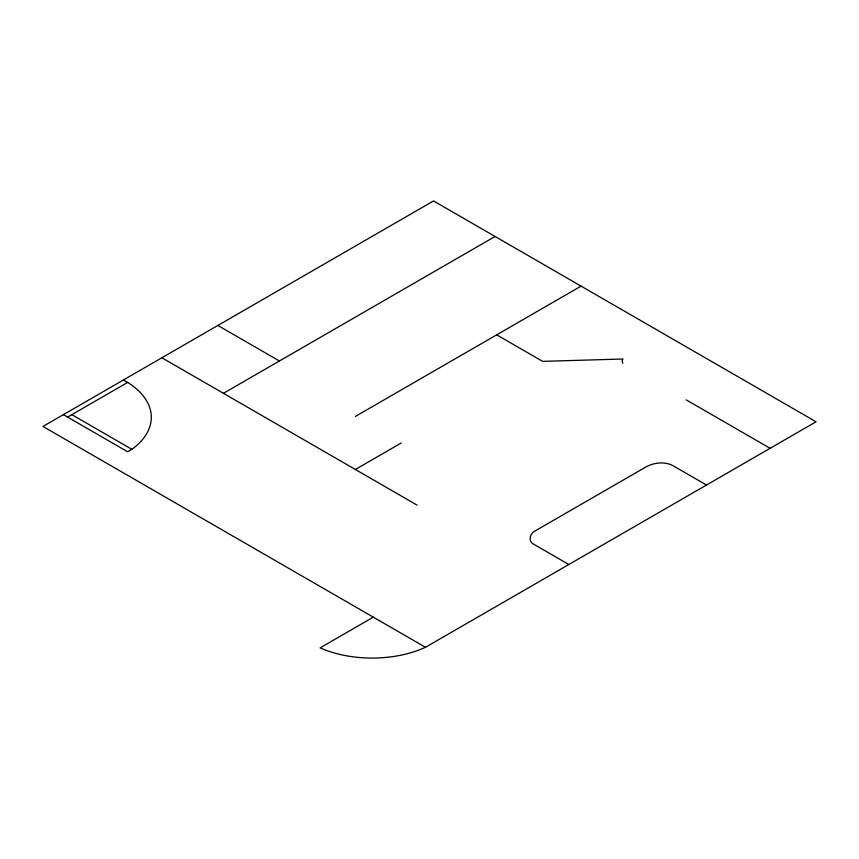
<?xml version="1.0" encoding="UTF-8"?>
<svg xmlns="http://www.w3.org/2000/svg" width="859" height="859" viewBox="0 0 859 859"><rect width="100%" height="100%" fill="white"/><g stroke="black" fill="none" stroke-linecap="round" stroke-linejoin="round"><path stroke-width="1.29" d="M67.593 417.098L127.658 382.427A88.982 51.379 0 0 1 131.899 449.332L127.658 451.78L63.351 414.65M223.437 393.304L495.074 236.472M355.368 416.443L581.081 286.122M355.368 469.476L401.303 442.954M373.3 617.159L320.096 647.89A85.556 49.392 0 0 0 425.473 647.278L816.05 421.78L433.527 200.942L42.95 426.44L425.473 647.278M686.234 399.875L770.115 448.301M496.706 334.838L542.641 361.36L622.915 359.008L622.174 361.091L622.796 363.25M706.506 485.024L672.715 465.514C664.49 461.347 654.236 462.507 646.269 466.77L535.995 530.433C530.186 532.591 527.308 541.406 534.019 544.391L568.851 564.503M217.853 325.454L279.4 360.995M161.879 357.773L417.12 505.135M123.417 379.979L127.658 382.427M71.834 414.65L131.899 449.332"/></g></svg>
